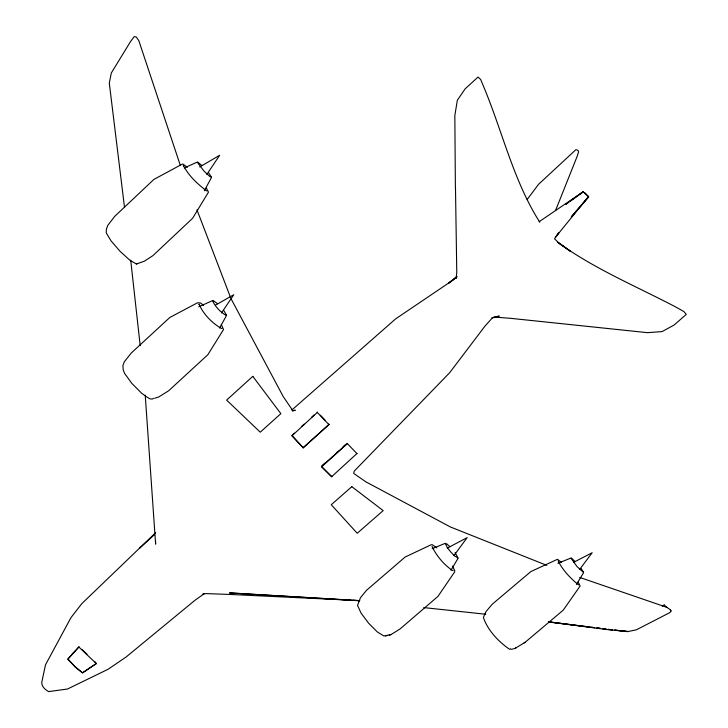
<?xml version="1.0" encoding="UTF-8"?>
<svg xmlns="http://www.w3.org/2000/svg" width="728" height="728" viewBox="0 0 728 728"><rect width="100%" height="100%" fill="white"/><g stroke="black" fill="none" stroke-linecap="round" stroke-linejoin="round"><path stroke-width="1.09" d="M445.463 543.652L447.238 547.52L450.723 551.961L454.572 555.946L457.866 557.903M79.024 646.692L67.868 659.195L75.011 666.812L82.51 672.936L96.342 663.618L94.868 661.634M670.433 610.091L671.034 610.965L670.024 612.512L636.363 629.811L627.682 631.622L614.714 630.12M555.601 210.374L577.077 156.566L578.605 151.897L578.05 150.523L576.858 149.886L575.821 149.741L538.538 184.321L527.172 199.518M456.884 276.686L448.539 283.247L456.884 276.686L456.11 278.396L456.774 272.481L455.482 187.715M204.368 190.718L211.548 177.386L208.818 173.082M219.565 328.055L226.59 315.342L223.76 310.465M450.969 570.233L458.13 558.212L455.109 552.634M576.421 584.429L583.656 572.608L581.217 568.568M206.798 174.502L219.647 155.292L199.69 166.976M221.485 312.913L233.761 294.758L215.47 305.15M453.899 555.637L467.158 537.646L447.32 548.084M579.597 569.478L592.173 552.725L573.418 562.444M183.21 165.948L183.502 165.602C188.543 175.739 197.561 183.993 206.461 190.818L206.825 190.909M198.735 304.413L199.026 304.086C203.321 314.223 212.039 323.023 221.385 328.455L221.913 328.355M588.797 196.924L571.262 216.917L588.424 196.724L555.801 236.846L558.795 232.733L554.536 238.811L558.358 242.506L570.115 251.078L557.63 242.233C593.939 268.668 635.735 286.059 675.338 306.77L683.892 311.557L686.277 314.378L674.11 325.016L662.107 331.586L647.438 332.66L510.619 318.327L497.725 317.326L492.028 317.681L499.253 316.079L492.528 317.69L484.875 326.244L449.604 372.791L354.272 471.071L353.671 473.391L365.774 481.79L450.359 526.954L546.792 565.365M71.672 654.7L73.874 652.297M432.132 546.419L432.368 547.292C437.046 556.383 444.007 564.819 452.552 570.497L453.198 570.634M155.619 532.714L81.773 603.685L70.989 617.608L45.509 664.791L41.724 682.482C41.614 686.559 45.327 689.926 48.694 691.6L67.522 689.006L108.053 669.287L126.062 657.047L194.877 600.354L204.495 593.511M292.729 434.643L294.358 433.133M301.72 426.344L304.177 424.087M311.539 417.299L313.995 415.033M356.947 453.535L331.677 476.667L321.567 466.575L347.247 443.498L357.011 453.681M139.503 548.239L154.382 534.734M328.883 424.479L303.166 447.693L291.901 435.854L317.281 412.448L328.947 424.615L303.212 447.838L291.91 435.399M322.377 465.356L324.861 463.117M336.445 452.707L338.101 451.224M343.07 446.755L345.545 444.526M331.649 476.185L331.74 476.822L321.621 466.721L347.311 443.643M456.547 276.977L453.28 279.907L395.695 318.837L291.819 410.037M511.183 649.358L515.024 648.43L525.143 642.278L563.226 610.164L580.125 586.013L578.141 581.981M662.316 606.251L664.346 604.704L665.447 606.369L670.051 609.545L671.034 610.965M583.246 191.71L565.938 204.249L568.541 202.375M570.297 201.11L583.474 191.591L539.184 221.667M96.314 663.472L82.492 672.79L74.993 666.666L67.85 659.049L78.879 647.028L96.342 663.618M578.642 584.821L578.46 584.83C570.379 578.26 562.671 570.142 558.121 560.797M436.764 547.893L432.296 544.717L431.14 544.762L405.178 557.011L366.621 590.208L360.469 597.679L357.539 605.405L360.97 612.958L368.559 623.15L377.35 631.977L383.884 635.972L390.936 634.616L399.99 629.019L437.938 596.414L454.7 571.853L454.663 570.443L452.361 566.075M515.024 648.43L516.079 647.793M524.06 642.933L525.143 642.278M510.601 648.766L509.645 649.331C498.434 641.668 487.76 630.312 483.383 617.453L485.995 611.611L492.192 604.258L530.876 571.571L557.493 559.277L561.379 562.371M153.626 398.325L152.198 399.081L149.868 398.826L145.973 396.423L141.56 393.156L131.895 383.447L124.679 373.519L123.223 369.961L122.896 365.647L124.342 361.752L131.231 353.053L169.833 317.463L197.607 302.748L200.473 302.985L203.594 305.25M184.257 167.968L197.525 161.971L201.72 165.383M198.78 306.797L212.931 300.436L217.545 303.64M187.387 167.285L182.946 164.091L182.064 164.209L153.881 179.434L114.76 216.325L107.79 225.352L106.334 229.393L106.288 233.015L111.093 240.941L120.129 251.369L129.83 260.205L136.4 263.991L137.647 263.454M432.214 548.666L445.19 543.352L447.01 544.062L449.959 546.783M557.894 563.299L571.198 557.939L575.184 561.588M583.392 572.308L577.031 566.584L571.134 558.358M226.299 315.033L225.789 315.224C220.338 311.948 215.288 306.825 212.676 300.919M136.4 263.991L144.499 261.134L152.916 255.628L192.62 218.282L208.481 192.137L206.315 187.869M154.673 398.234L158.795 396.933L168.678 390.754L207.853 354.718L223.532 329.529L221.321 324.524M292.347 411.074L295.322 410.246L292.747 410.565L283.238 396.605L230.994 298.644M385.394 635.999L387.032 635.599M389.189 635.053L390.936 634.616M211.247 177.077L209.755 176.485L203.986 171.071L197.37 162.353M202.712 594.075L206.252 593.602L231.113 594.503L359.778 600.618L352.98 600.218M326.927 598.671L229.484 592.901L359.496 600.736M329.192 598.807L350.714 600.081M423.76 607.589L485.767 614.25M612.621 629.847L608.226 629.365L612.548 629.866M614.814 630.084L627.991 631.531L608.544 629.738L548.83 622.021M589.134 626.954L548.685 621.849L594.749 627.673L591.382 627.236M596.996 627.945L600.363 628.373L596.996 627.955M667.349 607.507L579.743 577.44M587.441 195.759L588.297 196.369L585.112 192.947L583.902 192.492M586.777 195.195L584.366 192.975M82.2 649.685L86.96 654.172M320.356 415.224L324.997 420.029M539.785 222.222C513.959 181.627 502.902 133.524 484.766 89.353L480.671 79.489L478.05 77.032L465.165 88.816L457.348 100.246L454.836 115.515L455.382 187.478M196.96 209.828L230.585 297.579M180.298 165.329L138.848 40.741L136.291 37.037L134.28 36.564L130.585 41.469L111.293 73.028L109.309 83.183L124.506 207.344M328.856 424.033L328.947 424.615M317.272 412.012L317.335 412.585M321.549 466.093L321.621 466.721M130.712 260.16L140.186 345.618M303.166 447.229L303.212 447.838M145.227 395.104L155.628 544.135L155.546 540.786M252.798 376.349L226.636 400.1L260.251 432.186L280.862 413.65L252.798 376.349M351.806 486.668L331.276 504.741L357.221 533.269L383.174 510.61L351.806 486.668M605.987 629.074L602.611 628.655L605.987 629.083"/></g></svg>
